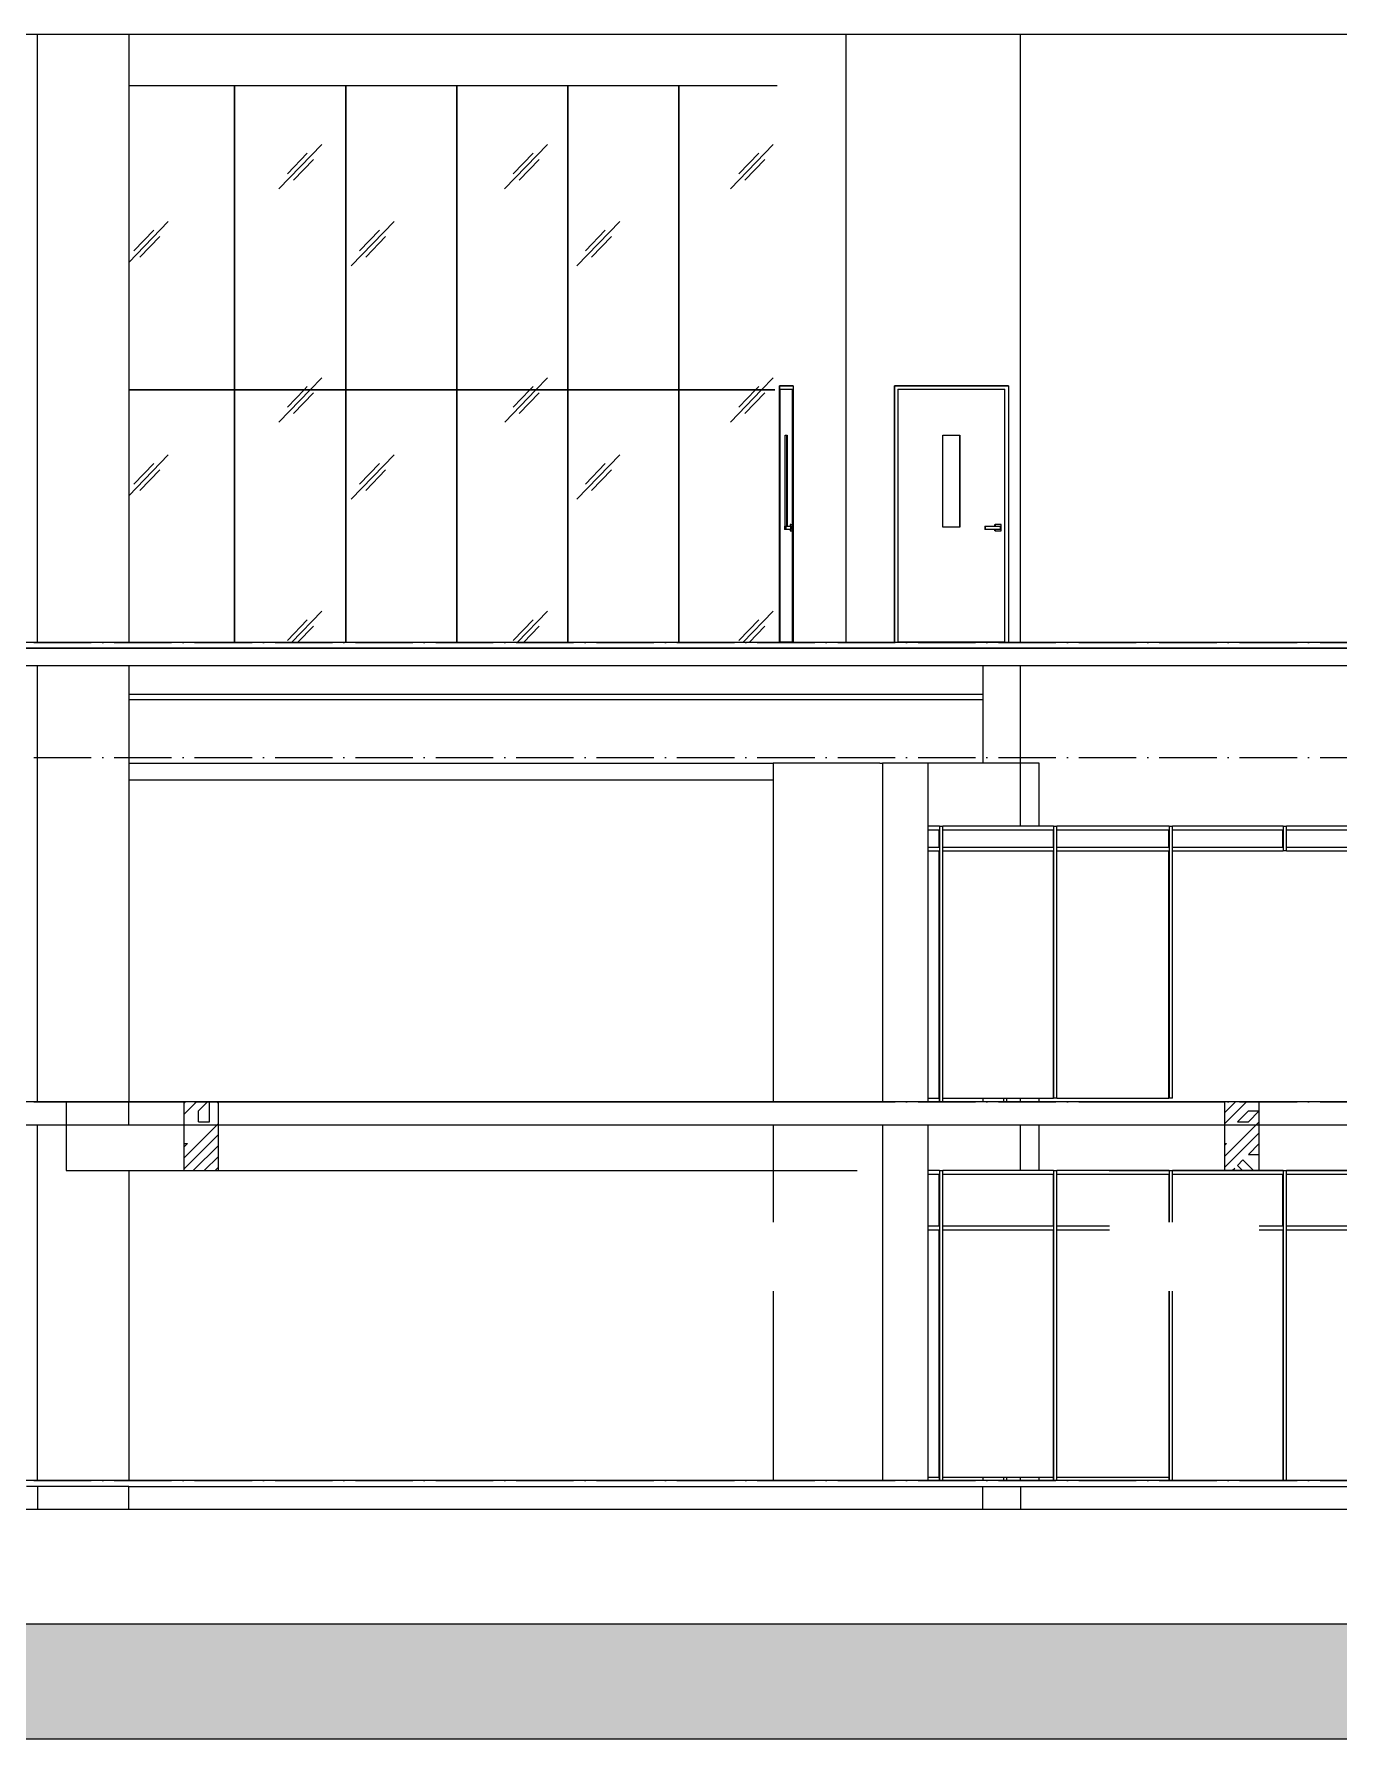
# Model space of a CAD drawing. Header units: millimetres. Extents: x -12680 to 112808, y -16580 to 93550.
# Drawn here: x 58033 to 69397, y -9550 to 5300 of the extents above; entities that cross this region are included whole.
import ezdxf

# ---------------------------------------------------------------- set-up
doc = ezdxf.new("R2010")
doc.units = ezdxf.units.MM
doc.linetypes.add('Grid Line', pattern=[14, 10, -2, 0, -2])
for name, color, linetype, lineweight in [('A-DOOR', 31, 'Continuous', 9), ('A-DOOR-GLAZ', 152, 'Continuous', 5), ('A-GLAZ-CWMG', 55, 'Continuous', 5), ('CUA', 31, 'Continuous', 9), ('KINH', 152, 'Continuous', 5), ('NET CAT', 3, 'Continuous', 5), ('NET CATConcrete', 3, 'Continuous', 5), ('NET-CAT', 3, 'Continuous', 9), ('NET-THAY', 2, 'Continuous', 15), ('TRUC', 225, 'Continuous', 5)]:
    doc.layers.add(name, color=color, linetype=linetype, lineweight=lineweight)
pattern_1 = [(45.946, (40630.9, 40601.6), (-0.009, 2032), [249.51, -2577.89]), (45.946, (40577.5, 40656.7), (-0.009, 2032), [249.51, -2577.89]), (45.946, (40504.1, 40525.7), (-0.009, 2032), [537.405, -2289.99]), (45.946, (39294, 41963), (-0.009, 2032), [249.51, -2577.89]), (45.946, (39240.6, 42018.2), (-0.009, 2032), [249.51, -2577.89]), (45.946, (39167.2, 41887.1), (-0.009, 2032), [537.405, -2289.994])]
pattern_2 = [(45, (41557.3, 41450), (-476.246, 476.246), []), (45, (41652.6, 41450), (-476.246, 476.246), []), (45, (41462.1, 41450), (-476.246, 476.246), []), (45, (41938.3, 41450), (-476.246, 476.246), []), (45, (42033.6, 41450), (-476.246, 476.246), []), (0, (41843.1, 41545.25), (0, 952.5), [95.25, -857.25]), (0, (41938.3, 41640.5), (0, 952.5), [95.25, -857.25]), (45, (41843.1, 41545.25), (0, 952.491), [134.684, -1212.342]), (45, (41938.3, 41545.25), (0, 952.491), [134.684, -1212.342]), (0, (41843.1, 41545.25), (0, 952.5), [95.25, -857.25]), (90, (41366.8, 41545.25), (-952.5, 6e-14), [95.25, -857.25]), (90, (41462.1, 41545.25), (-952.5, 6e-14), [190.5, -762]), (45, (41366.8, 41640.5), (0, 952.491), [134.684, -1212.342]), (90, (42224.1, 41831), (-952.5, 6e-14), [95.25, -857.25]), (0, (42128.8, 41831), (0, 952.5), [95.25, -857.25]), (45, (42128.8, 41831), (0, 952.491), [134.684, -1212.342]), (0, (42319.3, 41545.25), (0, 952.5), [95.25, -857.25]), (0, (42319.3, 42021.5), (0, 952.5), [95.25, -857.25]), (90, (42509.8, 42116.75), (-952.5, 6e-14), [95.25, -857.25]), (45, (42319.3, 42021.5), (0, 952.491), [269.367, -1077.659]), (45, (42414.6, 42021.5), (0, 952.491), [134.684, -1212.342]), (45, (42605.1, 42212), (0, 952.491), [134.684, -1212.342]), (0, (42605.1, 42307.25), (0, 952.5), [95.25, -857.25]), (90, (42605.1, 42212), (-952.5, 6e-14), [95.25, -857.25]), (0, (41938.3, 42212), (0, 952.5), [95.25, -857.25]), (0, (42128.8, 42307.25), (0, 952.5), [95.25, -857.25]), (90, (42033.6, 42212), (-952.5, 6e-14), [95.25, -857.25]), (90, (42128.8, 42212), (-952.5, 6e-14), [95.25, -857.25]), (45, (41938.3, 42212), (0, 952.491), [134.684, -1212.342]), (45, (42128.8, 42212), (0, 952.491), [134.684, -1212.342]), (135, (41581.06, 41664.8), (-952.491, 6e-14), [134.684, -1212.342]), (135, (41700.2, 41783.4), (-952.491, 6e-14), [134.684, -1212.342]), (135, (41771.64, 41854.8), (-952.491, 6e-14), [134.684, -1212.342]), (135, (41795.45, 41878.6), (-952.491, 6e-14), [134.684, -1212.342]), (135, (41843.1, 41926.25), (-952.491, 6e-14), [134.684, -1212.342]), (135, (41866.9, 41950.06), (-952.491, 6e-14), [134.684, -1212.342]), (135, (41938.3, 42021.5), (-952.491, 6e-14), [134.684, -1212.342]), (135, (41985.95, 42069.1), (-952.491, 6e-14), [134.684, -1212.342]), (45, (41581.06, 41664.8), (0, 952.491), [95.25, -1251.776]), (45, (41700.2, 41783.4), (0, 952.491), [67.361, -1279.665]), (45, (41866.9, 41950.06), (0, 952.491), [67.361, -1279.665]), (45, (41771.64, 42045.3), (0, 952.491), [67.361, -1279.665]), (45, (41938.3, 42021.5), (0, 952.491), [67.361, -1279.665]), (45, (41843.1, 42116.75), (0, 952.491), [67.361, -1279.665]), (0, (41486.3, 41759.5), (0, 952.5), [190.043, -762.457]), (0, (41700.2, 41973.9), (0, 952.5), [95.25, -857.25])]

# ---------------------------------------------------------------- blocks, each defined once
blk = doc.blocks.new('System Panel - Glazed-524808-MẶT CẮT B-B')
at = {"layer": 'KINH', "color": 7}
for p, q in [((65917, -3970), (65917, -1815)), ((65819, -3970), (65917, -3970))]:
    blk.add_line(p, q, dxfattribs=at)
blk = doc.blocks.new('System Panel - Glazed-519213-MẶT CẮT B-B')
at = {"layer": 'KINH', "color": 7}
for p, q in [((66910, -3970), (66910, -1815)), ((65948, -3970), (66910, -3970))]:
    blk.add_line(p, q, dxfattribs=at)
blk = doc.blocks.new('System Panel - Glazed-525290-MẶT CẮT B-B')
at = {"layer": 'KINH', "color": 7}
for p, q in [((67917, -3970), (67917, -1815)), ((66941, -3970), (67917, -3970))]:
    blk.add_line(p, q, dxfattribs=at)
blk = doc.blocks.new('System Panel - Glazed-V2-MẶT CẮT B-B')
at = {"layer": 'KINH', "color": 7}
for p, q in [((65917, -7270), (65917, -5115)), ((65819, -7270), (65917, -7270))]:
    blk.add_line(p, q, dxfattribs=at)
blk = doc.blocks.new('System Panel - Glazed-524809-MẶT CẮT B-B')
at = {"layer": 'KINH', "color": 7}
for p, q in [((67918, -7270), (67918, -5650)), ((66941, -7270), (67918, -7270))]:
    blk.add_line(p, q, dxfattribs=at)
blk = doc.blocks.new('System Panel - Glazed-554686-MẶT CẮT B-B')
at = {"layer": 'KINH', "color": 7}
blk.add_line((65917, -1785), (65917, -1630), dxfattribs=at)
blk = doc.blocks.new('System Panel - Glazed-554684-MẶT CẮT B-B')
at = {"layer": 'KINH', "color": 7}
blk.add_line((66910, -1785), (66910, -1630), dxfattribs=at)
blk = doc.blocks.new('System Panel - Glazed-554687-MẶT CẮT B-B')
at = {"layer": 'KINH', "color": 7}
blk.add_line((67917.215649, -1785), (67917.215649, -1630), dxfattribs=at)
blk = doc.blocks.new('System Panel - Glazed-524811-MẶT CẮT B-B')
at = {"layer": 'KINH', "color": 7}
blk.add_line((65917, -5085), (65917, -4630), dxfattribs=at)
blk = doc.blocks.new('System Panel - Glazed-519229-MẶT CẮT B-B')
at = {"layer": 'KINH', "color": 7}
blk.add_line((66910, -5085), (66910, -4630), dxfattribs=at)
blk = doc.blocks.new('System Panel - Glazed-524812-MẶT CẮT B-B')
at = {"layer": 'KINH', "color": 7}
blk.add_line((67918, -5050), (67918, -4630), dxfattribs=at)
blk = doc.blocks.new('Rectangular Mullion - 30mm Square-524796-MẶT CẮT B-B')
at = {"layer": 'A-GLAZ-CWMG', "color": 7}
for p, q in [((65918, -1785), (65819, -1785)), ((65819, -1815), (65918, -1815)), ((65918, -1785), (65918, -1815))]:
    blk.add_line(p, q, dxfattribs=at)
blk = doc.blocks.new('Rectangular Mullion - 30mm Square-519203-MẶT CẮT B-B')
at = {"layer": 'A-GLAZ-CWMG', "color": 7}
for p, q in [((65948, -1815), (65948, -1785)), ((66911, -1785), (65948, -1785)), ((65948, -1815), (66911, -1815)), ((66911, -1785), (66911, -1815))]:
    blk.add_line(p, q, dxfattribs=at)
blk = doc.blocks.new('Rectangular Mullion - 30mm Square-525284-MẶT CẮT B-B')
at = {"layer": 'A-GLAZ-CWMG', "color": 7}
for p, q in [((66941, -1815), (66941, -1785)), ((67918, -1785), (66941, -1785)), ((66941, -1815), (67918, -1815)), ((67918, -1785), (67918, -1815))]:
    blk.add_line(p, q, dxfattribs=at)
blk = doc.blocks.new('Rectangular Mullion - 30mm Square-525285-MẶT CẮT B-B')
at = {"layer": 'A-GLAZ-CWMG', "color": 7}
for p, q in [((68941, -1815), (68941, -1785)), ((69890, -1785), (68941, -1785)), ((68941, -1815), (69890, -1815)), ((69890, -1785), (69890, -1815))]:
    blk.add_line(p, q, dxfattribs=at)
blk = doc.blocks.new('Rectangular Mullion - 30mm Square-V3-MẶT CẮT B-B')
at = {"layer": 'A-GLAZ-CWMG', "color": 7}
for p, q in [((65918, -5085), (65819, -5085)), ((65819, -5115), (65918, -5115)), ((65918, -5085), (65918, -5115))]:
    blk.add_line(p, q, dxfattribs=at)
blk = doc.blocks.new('Rectangular Mullion - 30mm Square-524797-MẶT CẮT B-B')
at = {"layer": 'A-GLAZ-CWMG', "color": 7}
for p, q in [((66941, -5115), (66941, -5085)), ((67398, -5085), (66941, -5085)), ((66941, -5115), (67398, -5115))]:
    blk.add_line(p, q, dxfattribs=at)
blk = doc.blocks.new('Rectangular Mullion - 30mm Square-V4-MẶT CẮT B-B')
at = {"layer": 'A-GLAZ-CWMG', "color": 7}
for p, q in [((68912, -5085), (68703, -5085)), ((68703, -5115), (68912, -5115)), ((68912, -5085), (68912, -5115))]:
    blk.add_line(p, q, dxfattribs=at)
blk = doc.blocks.new('Rectangular Mullion - 30mm Square-524798-MẶT CẮT B-B')
at = {"layer": 'A-GLAZ-CWMG', "color": 7}
for p, q in [((68941, -5115), (68941, -5085)), ((69890, -5085), (68941, -5085)), ((68941, -5115), (69890, -5115)), ((69890, -5085), (69890, -5115))]:
    blk.add_line(p, q, dxfattribs=at)
blk = doc.blocks.new('Rectangular Mullion - 30mm Square-524801-MẶT CẮT B-B')
at = {"layer": 'A-GLAZ-CWMG', "color": 7}
for p, q in [((65918, -1600), (65819, -1600)), ((65819, -1630), (65918, -1630)), ((65918, -1600), (65918, -1630))]:
    blk.add_line(p, q, dxfattribs=at)
blk = doc.blocks.new('Rectangular Mullion - 30mm Square-519207-MẶT CẮT B-B')
at = {"layer": 'A-GLAZ-CWMG', "color": 7}
for p, q in [((65948, -1630), (65948, -1600)), ((66911, -1600), (65948, -1600)), ((65948, -1630), (66911, -1630)), ((66911, -1600), (66911, -1630))]:
    blk.add_line(p, q, dxfattribs=at)
blk = doc.blocks.new('Rectangular Mullion - 30mm Square-525286-MẶT CẮT B-B')
at = {"layer": 'A-GLAZ-CWMG', "color": 7}
for p, q in [((66941, -1630), (66941, -1600)), ((67918, -1600), (66941, -1600)), ((66941, -1630), (67918, -1630)), ((67918, -1600), (67918, -1630))]:
    blk.add_line(p, q, dxfattribs=at)
blk = doc.blocks.new('Rectangular Mullion - 30mm Square-525287-MẶT CẮT B-B')
at = {"layer": 'A-GLAZ-CWMG', "color": 7}
for p, q in [((68941, -1630), (68941, -1600)), ((69890, -1600), (68941, -1600)), ((68941, -1630), (69890, -1630)), ((69890, -1600), (69890, -1630))]:
    blk.add_line(p, q, dxfattribs=at)
blk = doc.blocks.new('Rectangular Mullion - 30mm Square-V5-MẶT CẮT B-B')
at = {"layer": 'A-GLAZ-CWMG', "color": 7}
for p, q in [((65918, -4600), (65819, -4600)), ((65918, -4600), (65918, -4630)), ((65819, -4630), (65918, -4630))]:
    blk.add_line(p, q, dxfattribs=at)
blk = doc.blocks.new('Rectangular Mullion - 30mm Square-524802-MẶT CẮT B-B')
at = {"layer": 'A-GLAZ-CWMG', "color": 7}
for p, q in [((66941, -4630), (66941, -4600)), ((67919, -4600), (66941, -4600)), ((67919, -4600), (67919, -4630)), ((66941, -4630), (67919, -4630))]:
    blk.add_line(p, q, dxfattribs=at)
blk = doc.blocks.new('Rectangular Mullion - 30mm Square-524803-MẶT CẮT B-B')
at = {"layer": 'A-GLAZ-CWMG', "color": 7}
for p, q in [((68941, -4630), (68941, -4600)), ((69890, -4600), (68941, -4600)), ((69890, -4600), (69890, -4630)), ((68941, -4630), (69890, -4630))]:
    blk.add_line(p, q, dxfattribs=at)
blk = doc.blocks.new('Rectangular Mullion - 30mm Square-519211-MẶT CẮT B-B')
at = {"layer": 'A-GLAZ-CWMG', "color": 7}
for p, q in [((65918, -1800), (65918, -4000)), ((65948, -4000), (65948, -1800)), ((65915, -3970), (65915, -4000))]:
    blk.add_line(p, q, dxfattribs=at)
blk = doc.blocks.new('Rectangular Mullion - 30mm Square-519293-MẶT CẮT B-B')
at = {"layer": 'A-GLAZ-CWMG', "color": 7}
for p, q in [((66911, -1800), (66911, -3970)), ((66941, -3970), (66941, -1800)), ((66941, -3970), (66911, -3970))]:
    blk.add_line(p, q, dxfattribs=at)
blk = doc.blocks.new('Rectangular Mullion - 30mm Square-554682-MẶT CẮT B-B')
at = {"layer": 'A-GLAZ-CWMG', "color": 7}
for p, q in [((65918, -1600), (65948, -1600)), ((65918, -1600), (65918, -1800)), ((65948, -1800), (65948, -1600))]:
    blk.add_line(p, q, dxfattribs=at)
blk = doc.blocks.new('Rectangular Mullion - 30mm Square-554683-MẶT CẮT B-B')
at = {"layer": 'A-GLAZ-CWMG', "color": 7}
for p, q in [((68911, -1600), (68941, -1600)), ((68911, -1600), (68911, -1815)), ((68941, -1815), (68941, -1600)), ((68941, -1815), (68911, -1815))]:
    blk.add_line(p, q, dxfattribs=at)
blk = doc.blocks.new('Rectangular Mullion - 30mm Square-V7-MẶT CẮT B-B')
at = {"layer": 'A-GLAZ-CWMG', "color": 7}
for p, q in [((67919, -5650), (67919, -7300)), ((67948, -7300), (67948, -5650)), ((67915, -7270), (67915, -7300))]:
    blk.add_line(p, q, dxfattribs=at)
blk = doc.blocks.new('Rectangular Mullion - 30mm Square-V8-MẶT CẮT B-B')
at = {"layer": 'A-GLAZ-CWMG', "color": 7}
for p, q in [((68908, -5115), (68908, -7300)), ((68912, -5100), (68912, -7300)), ((68941, -7300), (68941, -5100))]:
    blk.add_line(p, q, dxfattribs=at)
blk = doc.blocks.new('Rectangular Mullion - 30mm Square-519227-MẶT CẮT B-B')
at = {"layer": 'A-GLAZ-CWMG', "color": 7}
for p, q in [((65918, -4600), (65948, -4600)), ((65918, -4600), (65918, -5100)), ((65948, -5100), (65948, -4600))]:
    blk.add_line(p, q, dxfattribs=at)
blk = doc.blocks.new('Rectangular Mullion - 30mm Square-V9-MẶT CẮT B-B')
at = {"layer": 'A-GLAZ-CWMG', "color": 7}
for p, q in [((67919, -4600), (67948, -4600)), ((67919, -4600), (67919, -5050)), ((67948, -5050), (67948, -4600))]:
    blk.add_line(p, q, dxfattribs=at)
blk = doc.blocks.new('ALC1807-ASCENT PLAZA-TANG HAM_rvt-1-MẶT CẮT B-B')
at = {"layer": 'NET-THAY', "color": 10}
for p, q in [((65398, -1050), (64470, -1050)), ((64470, -1050), (64470, -4000)), ((65398, -1050), (65422, -1050)), ((65819, -1050), (65422, -1050)), ((65422, -1050), (65422, -4000)), ((66788, -1050), (65819, -1050)), ((65819, -4000), (65819, -1050)), ((66788, -1600), (66788, -1050)), ((66479, -4000), (66479, -3970)), ((66503, -3970), (66503, -4000)), ((66788, -4000), (66788, -3970)), ((64470, -4200), (64470, -5050)), ((65422, -4200), (65422, -7300)), ((65819, -7300), (65819, -4200)), ((66788, -4600), (66788, -4200)), ((64470, -5650), (64470, -7300)), ((66479, -7300), (66479, -7270)), ((66503, -7270), (66503, -7300)), ((66788, -7300), (66788, -7270))]:
    blk.add_line(p, q, dxfattribs=at)
at = {"lineweight": 5}
for name, p in [('Rectangular Mullion - 30mm Square-524801-MẶT CẮT B-B', (0, 0)), ('System Panel - Glazed-554686-MẶT CẮT B-B', (0, 0)), ('Rectangular Mullion - 30mm Square-554682-MẶT CẮT B-B', (0, 0)), ('Rectangular Mullion - 30mm Square-519207-MẶT CẮT B-B', (0, 0)), ('System Panel - Glazed-554684-MẶT CẮT B-B', (0, 0)), ('Rectangular Mullion - 30mm Square-554682-MẶT CẮT B-B', (993, 0)), ('Rectangular Mullion - 30mm Square-525286-MẶT CẮT B-B', (0, 0)), ('System Panel - Glazed-554687-MẶT CẮT B-B', (0, 0)), ('Rectangular Mullion - 30mm Square-554682-MẶT CẮT B-B', (2000, 0)), ('Rectangular Mullion - 30mm Square-519207-MẶT CẮT B-B', (2000, 0)), ('System Panel - Glazed-554684-MẶT CẮT B-B', (2000, 0)), ('Rectangular Mullion - 30mm Square-554683-MẶT CẮT B-B', (0, 0)), ('Rectangular Mullion - 30mm Square-525287-MẶT CẮT B-B', (0, 0)), ('Rectangular Mullion - 30mm Square-524796-MẶT CẮT B-B', (0, 0)), ('System Panel - Glazed-524808-MẶT CẮT B-B', (0, 0)), ('Rectangular Mullion - 30mm Square-519211-MẶT CẮT B-B', (0, 0)), ('Rectangular Mullion - 30mm Square-519203-MẶT CẮT B-B', (0, 0)), ('System Panel - Glazed-519213-MẶT CẮT B-B', (0, 0)), ('Rectangular Mullion - 30mm Square-519293-MẶT CẮT B-B', (0, 0)), ('Rectangular Mullion - 30mm Square-525284-MẶT CẮT B-B', (0, 0)), ('System Panel - Glazed-525290-MẶT CẮT B-B', (0, 0)), ('Rectangular Mullion - 30mm Square-519293-MẶT CẮT B-B', (1007, 0)), ('Rectangular Mullion - 30mm Square-519203-MẶT CẮT B-B', (2000, 0)), ('Rectangular Mullion - 30mm Square-525285-MẶT CẮT B-B', (0, 0)), ('Rectangular Mullion - 30mm Square-V5-MẶT CẮT B-B', (0, 0)), ('Rectangular Mullion - 30mm Square-519227-MẶT CẮT B-B', (0, 0)), ('Rectangular Mullion - 30mm Square-519207-MẶT CẮT B-B', (0, -3000)), ('Rectangular Mullion - 30mm Square-519227-MẶT CẮT B-B', (993, 0)), ('Rectangular Mullion - 30mm Square-524802-MẶT CẮT B-B', (0, 0)), ('Rectangular Mullion - 30mm Square-V9-MẶT CẮT B-B', (0, 0)), ('Rectangular Mullion - 30mm Square-519207-MẶT CẮT B-B', (2000, -3000)), ('Rectangular Mullion - 30mm Square-519227-MẶT CẮT B-B', (2993, 0)), ('Rectangular Mullion - 30mm Square-524803-MẶT CẮT B-B', (0, 0)), ('System Panel - Glazed-524811-MẶT CẮT B-B', (0, 0)), ('System Panel - Glazed-519229-MẶT CẮT B-B', (0, 0)), ('System Panel - Glazed-524812-MẶT CẮT B-B', (0, 0)), ('System Panel - Glazed-519229-MẶT CẮT B-B', (2000, 0)), ('Rectangular Mullion - 30mm Square-V3-MẶT CẮT B-B', (0, 0)), ('System Panel - Glazed-V2-MẶT CẮT B-B', (0, 0)), ('Rectangular Mullion - 30mm Square-519211-MẶT CẮT B-B', (0, -3300)), ('Rectangular Mullion - 30mm Square-519203-MẶT CẮT B-B', (0, -3300)), ('System Panel - Glazed-519213-MẶT CẮT B-B', (0, -3300)), ('Rectangular Mullion - 30mm Square-519211-MẶT CẮT B-B', (993, -3300)), ('Rectangular Mullion - 30mm Square-524797-MẶT CẮT B-B', (0, 0)), ('Rectangular Mullion - 30mm Square-V4-MẶT CẮT B-B', (0, 0)), ('Rectangular Mullion - 30mm Square-V8-MẶT CẮT B-B', (0, 0)), ('Rectangular Mullion - 30mm Square-524798-MẶT CẮT B-B', (0, 0)), ('System Panel - Glazed-524809-MẶT CẮT B-B', (0, 0)), ('Rectangular Mullion - 30mm Square-V7-MẶT CẮT B-B', (0, 0))]:
    blk.add_blockref(name, p, dxfattribs=at)
blk = doc.blocks.new('System Panel - Glazed-V14-MẶT CẮT B-B')
at = {"layer": 'KINH'}
h = blk.add_hatch(dxfattribs=at)
h.set_pattern_fill('FP_6', color=256, style=0, pattern_type=2)
h.set_pattern_definition(pattern_1)
h.paths.add_polyline_path([(59779, 0), (59779, 2200), (58857, 2200), (58857, 0)], flags=0)
at = {"layer": 'KINH', "color": 7}
for p, q in [((59779, 2200), (58857, 2200)), ((59779, 0), (59779, 2200))]:
    blk.add_line(p, q, dxfattribs=at)
blk = doc.blocks.new('System Panel - Glazed-V15-MẶT CẮT B-B')
at = {"layer": 'KINH'}
h = blk.add_hatch(dxfattribs=at)
h.set_pattern_fill('FP_6', color=256, style=0, pattern_type=2)
h.set_pattern_definition(pattern_1)
h.paths.add_polyline_path([(60747, 0), (60747, 2200), (59779, 2200), (59779, 0)], flags=0)
at = {"layer": 'KINH', "color": 7}
for p, q in [((60747, 2200), (59779, 2200)), ((59779, 2200), (59779, 0)), ((60747, 0), (60747, 2200))]:
    blk.add_line(p, q, dxfattribs=at)
blk = doc.blocks.new('System Panel - Glazed-V16-MẶT CẮT B-B')
at = {"layer": 'KINH'}
h = blk.add_hatch(dxfattribs=at)
h.set_pattern_fill('FP_6', color=256, style=0, pattern_type=2)
h.set_pattern_definition(pattern_1)
h.paths.add_polyline_path([(61714, 0), (61714, 2200), (60747, 2200), (60747, 0), (60982, 0)], flags=0)
at = {"layer": 'KINH', "color": 7}
for p, q in [((61714, 2200), (60747, 2200)), ((60747, 2200), (60747, 0)), ((61714, 0), (61714, 2200))]:
    blk.add_line(p, q, dxfattribs=at)
blk = doc.blocks.new('System Panel - Glazed-V17-MẶT CẮT B-B')
at = {"layer": 'KINH'}
h = blk.add_hatch(dxfattribs=at)
h.set_pattern_fill('FP_6', color=256, style=0, pattern_type=2)
h.set_pattern_definition(pattern_1)
h.paths.add_polyline_path([(62682, 0), (62682, 2200), (61714, 2200), (61714, 0)], flags=0)
at = {"layer": 'KINH', "color": 7}
for p, q in [((62682, 2200), (61714, 2200)), ((61714, 2200), (61714, 0)), ((62682, 0), (62682, 2200))]:
    blk.add_line(p, q, dxfattribs=at)
blk = doc.blocks.new('System Panel - Glazed-V18-MẶT CẮT B-B')
at = {"layer": 'KINH'}
h = blk.add_hatch(dxfattribs=at)
h.set_pattern_fill('FP_6', color=256, style=0, pattern_type=2)
h.set_pattern_definition(pattern_1)
h.paths.add_polyline_path([(62682, 0), (63649, 0), (63649, 2200), (62682, 2200), (62682, 636)], flags=0)
at = {"layer": 'KINH', "color": 7}
for p, q in [((63649, 2200), (62682, 2200)), ((62682, 2200), (62682, 0)), ((63649, 0), (63649, 2200))]:
    blk.add_line(p, q, dxfattribs=at)
blk = doc.blocks.new('System Panel - Glazed-V64-MẶT CẮT B-B')
at = {"layer": 'KINH'}
h = blk.add_hatch(dxfattribs=at)
h.set_pattern_fill('FP_6', color=256, style=0, pattern_type=2)
h.set_pattern_definition(pattern_1)
h.paths.add_polyline_path([(59779, 2200), (59779, 4850), (58857, 4850), (58857, 2200)], flags=0)
at = {"layer": 'KINH', "color": 7}
for p, q in [((59779, 2200), (59779, 4850)), ((58857, 2200), (59779, 2200))]:
    blk.add_line(p, q, dxfattribs=at)
blk = doc.blocks.new('System Panel - Glazed-V65-MẶT CẮT B-B')
at = {"layer": 'KINH'}
h = blk.add_hatch(dxfattribs=at)
h.set_pattern_fill('FP_6', color=256, style=0, pattern_type=2)
h.set_pattern_definition(pattern_1)
h.paths.add_polyline_path([(59779, 2200), (60747, 2200), (60747, 4850), (59779, 4850), (59779, 4035)], flags=0)
at = {"layer": 'KINH', "color": 7}
for p, q in [((59779, 4850), (59779, 2200)), ((60747, 2200), (60747, 4850)), ((59779, 2200), (60747, 2200))]:
    blk.add_line(p, q, dxfattribs=at)
blk = doc.blocks.new('System Panel - Glazed-V66-MẶT CẮT B-B')
at = {"layer": 'KINH'}
h = blk.add_hatch(dxfattribs=at)
h.set_pattern_fill('FP_6', color=256, style=0, pattern_type=2)
h.set_pattern_definition(pattern_1)
h.paths.add_polyline_path([(60982, 2200), (61714, 2200), (61714, 4850), (60747, 4850), (60747, 2200)], flags=0)
at = {"layer": 'KINH', "color": 7}
for p, q in [((60747, 4850), (60747, 2200)), ((61714, 2200), (61714, 4850)), ((60747, 2200), (61714, 2200))]:
    blk.add_line(p, q, dxfattribs=at)
blk = doc.blocks.new('System Panel - Glazed-V67-MẶT CẮT B-B')
at = {"layer": 'KINH'}
h = blk.add_hatch(dxfattribs=at)
h.set_pattern_fill('FP_6', color=256, style=0, pattern_type=2)
h.set_pattern_definition(pattern_1)
h.paths.add_polyline_path([(61714, 2200), (62682, 2200), (62682, 4850), (61714, 4850), (61714, 4035)], flags=0)
at = {"layer": 'KINH', "color": 7}
for p, q in [((61714, 4850), (61714, 2200)), ((62682, 2200), (62682, 4850)), ((61714, 2200), (62682, 2200))]:
    blk.add_line(p, q, dxfattribs=at)
blk = doc.blocks.new('System Panel - Glazed-V68-MẶT CẮT B-B')
at = {"layer": 'KINH'}
h = blk.add_hatch(dxfattribs=at)
h.set_pattern_fill('FP_6', color=256, style=0, pattern_type=2)
h.set_pattern_definition(pattern_1)
h.paths.add_polyline_path([(63649, 2200), (63649, 4850), (62682, 4850), (62682, 2200), (62823, 2200)], flags=0)
at = {"layer": 'KINH', "color": 7}
for p, q in [((62682, 4850), (62682, 2200)), ((63649, 2200), (63649, 4850)), ((62682, 2200), (63649, 2200))]:
    blk.add_line(p, q, dxfattribs=at)
blk = doc.blocks.new('System Panel - Glazed-633009-MẶT CẮT B-B')
at = {"layer": 'KINH'}
h = blk.add_hatch(dxfattribs=at)
h.set_pattern_fill('FP_6', color=256, style=0, pattern_type=2)
h.set_pattern_definition(pattern_1)
h.paths.add_polyline_path([(63649, 0), (64483, 0), (64483, 2200), (63649, 2200), (63649, 636)], flags=0)
at = {"layer": 'KINH', "color": 7}
for p, q in [((64485, 2200), (63649, 2200)), ((63649, 2200), (63649, 0))]:
    blk.add_line(p, q, dxfattribs=at)
blk = doc.blocks.new('System Panel - Glazed-633010-MẶT CẮT B-B')
at = {"layer": 'KINH'}
h = blk.add_hatch(dxfattribs=at)
h.set_pattern_fill('FP_6', color=256, style=0, pattern_type=2)
h.set_pattern_definition(pattern_1)
h.paths.add_polyline_path([(64483, 2200), (64483, 4850), (63649, 4850), (63649, 2200)], flags=0)
at = {"layer": 'KINH', "color": 7}
for p, q in [((63649, 4850), (63649, 2200)), ((63649, 2200), (64485, 2200))]:
    blk.add_line(p, q, dxfattribs=at)
blk = doc.blocks.new('CUA 1 CANH MO - 2 - Type 1000-536410-MẶT CẮT B-B')
at = {"layer": 'A-DOOR', "color": 7, "lineweight": 5}
for p, q in [((64639, 2205), (64528, 2205)), ((64528, 2205), (64528, 5)), ((64639, 5), (64639, 2205)), ((64575, 1805), (64592, 1805)), ((64575, 1015), (64575, 1805)), ((64592, 1805), (64592, 1015)), ((64528, 5), (64639, 5))]:
    blk.add_line(p, q, dxfattribs=at)
at = {"layer": 'A-DOOR-GLAZ', "color": 7}
blk.add_line((64589, 1015), (64589, 1805), dxfattribs=at)
at = {"layer": 'CUA', "color": 7, "lineweight": 5}
for p, q in [((64524, 2236), (64524, 0)), ((64643, 2236), (64524, 2236)), ((64643, 2236), (64643, 0)), ((64528, 2206), (64528, 0)), ((64528, 2206), (64639, 2206)), ((64639, 0), (64639, 2206)), ((64568, 1015), (64584, 1015)), ((64568, 1015), (64568, 985)), ((64584, 985), (64568, 985)), ((64584, 1015), (64624, 1015)), ((64584, 985), (64584, 1015)), ((64624, 985), (64584, 985)), ((64619, 1028), (64619, 1015)), ((64625, 1028), (64619, 1028)), ((64619, 985), (64619, 973)), ((64619, 973), (64625, 973)), ((64624, 1015), (64624, 985)), ((64625, 973), (64625, 1028)), ((64625, 1028), (64635, 1028)), ((64625, 973), (64635, 973)), ((64635, 1028), (64635, 973)), ((64568, 0), (64568, 5)), ((64571, 5), (64571, 0))]:
    blk.add_line(p, q, dxfattribs=at)
blk = doc.blocks.new('CUA 1 CANH MO - 2 - Type 1000-V98-MẶT CẮT B-B')
at = {"layer": 'A-DOOR', "color": 7, "lineweight": 5}
for p, q in [((66488, 2205), (65557, 2205)), ((65557, 2205), (65557, 5)), ((66488, 5), (66488, 2205)), ((65948, 1805), (66097, 1805)), ((65948, 1005), (65948, 1805)), ((66097, 1805), (66097, 1005)), ((66097, 1005), (65948, 1005)), ((65557, 5), (66488, 5))]:
    blk.add_line(p, q, dxfattribs=at)
at = {"layer": 'A-DOOR-GLAZ', "color": 7}
blk.add_line((66095, 1005), (66095, 1805), dxfattribs=at)
at = {"layer": 'CUA', "color": 7, "lineweight": 5}
for p, q in [((65526, 2236), (65526, 0)), ((66519, 2236), (65526, 2236)), ((66519, 2236), (66519, 0)), ((65556, 2206), (65556, 0)), ((65556, 2206), (66489, 2206)), ((66489, 0), (66489, 2206)), ((66313, 1015), (66315, 1015)), ((66313, 1015), (66313, 985)), ((66315, 985), (66313, 985)), ((66315, 1015), (66450, 1015)), ((66315, 1015), (66315, 985)), ((66450, 985), (66315, 985)), ((66401, 1015), (66401, 1028)), ((66401, 1028), (66403, 1028)), ((66401, 973), (66401, 985)), ((66403, 973), (66401, 973)), ((66403, 1028), (66403, 1015)), ((66457, 1028), (66403, 1028)), ((66403, 985), (66403, 973)), ((66403, 973), (66457, 973)), ((66450, 985), (66450, 1015)), ((66457, 973), (66457, 1028)), ((65571, 5), (65571, 0)), ((66446, 0), (66446, 5)), ((66465, 0), (66465, 5)), ((66484, 0), (66484, 5))]:
    blk.add_line(p, q, dxfattribs=at)
blk = doc.blocks.new('ALC1807-ASCENT PLAZA-TANG 1_2_rvt-1-MẶT CẮT B-B')
at = {"layer": 'NET CAT'}
h = blk.add_hatch(dxfattribs=at)
h.set_pattern_fill('AR-HBONE', color=134, scale=2.5, style=0)
h.paths.add_polyline_path([(53616, -9550), (105178, -9550), (105178, -8550), (-12679, -8550), (-12679, -9550), (46250, -9550)], flags=0)
at = {"layer": 'NET-CAT', "lineweight": 15}
for p, q in [((77214, 0), (55757, 0)), ((55757, -50), (77214, -50)), ((103822, -8550), (-11354, -8550)), ((-12679, -9550), (105178, -9550))]:
    blk.add_line(p, q, dxfattribs=at)
at = {"layer": 'NET-THAY', "color": 10}
for p, q in [((65107, 0), (65107, 5300)), ((64524, 0), (64524, 2236)), ((64524, 2236), (64643, 2236)), ((64643, 2236), (64643, 0)), ((65526, 0), (65526, 2236)), ((65526, 2236), (66519, 2236)), ((66519, 2236), (66519, 0))]:
    blk.add_line(p, q, dxfattribs=at)
at = {"layer": 'NET-THAY', "color": 250, "lineweight": 9}
for p, q in [((58857, -450), (66297, -450)), ((66297, -500), (58857, -500))]:
    blk.add_line(p, q, dxfattribs=at)
at = {"color": 250, "lineweight": 9}
for name in ['System Panel - Glazed-V64-MẶT CẮT B-B', 'System Panel - Glazed-V65-MẶT CẮT B-B', 'System Panel - Glazed-V66-MẶT CẮT B-B', 'System Panel - Glazed-V67-MẶT CẮT B-B', 'System Panel - Glazed-V68-MẶT CẮT B-B', 'System Panel - Glazed-633010-MẶT CẮT B-B', 'CUA 1 CANH MO - 2 - Type 1000-536410-MẶT CẮT B-B', 'CUA 1 CANH MO - 2 - Type 1000-V98-MẶT CẮT B-B', 'System Panel - Glazed-V14-MẶT CẮT B-B', 'System Panel - Glazed-V15-MẶT CẮT B-B', 'System Panel - Glazed-V16-MẶT CẮT B-B', 'System Panel - Glazed-V17-MẶT CẮT B-B', 'System Panel - Glazed-V18-MẶT CẮT B-B', 'System Panel - Glazed-633009-MẶT CẮT B-B']:
    blk.add_blockref(name, (0, 0), dxfattribs=at)

msp = doc.modelspace()

# ---------------------------------------------------------------- hatches: boundary and pattern name
at = {"layer": 'NET CATConcrete'}
h = msp.add_hatch(dxfattribs=at)
h.set_pattern_fill('FP_1', color=256, style=0, pattern_type=2)
h.set_pattern_definition(pattern_2)
h.paths.add_polyline_path([(59638.9, -4600), (59638.9, -4000), (59336.7, -4000), (59336.7, -4600)], flags=0)
h = msp.add_hatch(dxfattribs=at)
h.set_pattern_fill('FP_1', color=256, style=0, pattern_type=2)
h.set_pattern_definition(pattern_2)
h.paths.add_polyline_path([(68703.2, -4600), (68703.2, -4000), (68401.1, -4000), (68401.1, -4600)], flags=0)

# ---------------------------------------------------------------- linework, layer by layer
at = {"layer": 'NET CAT'}
for p, q in [((58063.1, 0), (58063.1, 5300)), ((58857.4, 5300), (58857.4, 0)), ((58063.1, -4000), (58063.1, -200)), ((58857.4, -200), (58857.4, -4000)), ((58857.4, -4200), (58857.4, -4000)), ((58063.1, -7300), (58063.1, -4200)), ((58857.4, -4600), (58857.4, -7300)), ((58063.1, -7350), (57968, -7350)), ((58857.4, -7350), (58063.1, -7350)), ((58063.1, -7350), (58063.1, -7550)), ((58857.4, -7550), (58857.4, -7350))]:
    msp.add_line(p, q, dxfattribs=at)
at = {"layer": 'NET CAT', "lineweight": 13}
for p, q in [((59638.9, -4000), (59336.7, -4000)), ((59336.7, -4000), (59336.7, -4600)), ((59638.9, -4600), (59638.9, -4000)), ((68703.2, -4000), (68401.1, -4000)), ((68401.1, -4000), (68401.1, -4600)), ((68703.2, -4600), (68703.2, -4000)), ((59336.7, -4600), (59638.9, -4600)), ((68401.1, -4600), (68703.2, -4600))]:
    msp.add_line(p, q, dxfattribs=at)
at = {"layer": 'NET CATConcrete'}
for p, q in [((64505.3, 4850), (58857.4, 4850)), ((58311.3, -4000), (59336.7, -4000)), ((58311.3, -4000), (58311.3, -4600)), ((59638.9, -4000), (65202.2, -4000)), ((67396.8, -4000), (68401.1, -4000)), ((58311.3, -4600), (59336.7, -4600)), ((59638.9, -4600), (65202.2, -4600)), ((67396.8, -4600), (68401.1, -4600)), ((68703.2, -4600), (68908, -4600)), ((68941.3, -4600), (69886.5, -4600))]:
    msp.add_line(p, q, dxfattribs=at)
at = {"layer": 'NET-CAT', "lineweight": 15}
for p, q in [((27950.5, 5300), (77213.6, 5300)), ((77213.6, -50), (55756.9, -50)), ((55756.9, -200), (77213.6, -200)), ((103822.4, -4000), (26040.5, -4000)), ((26040.5, -4200), (103405.7, -4200)), ((103822.4, -7300), (27950.6, -7300)), ((27950.6, -7550), (103822.4, -7550))]:
    msp.add_line(p, q, dxfattribs=at)
at = {"layer": 'NET-THAY'}
for p, q in [((66623.8, 0), (66623.8, 5300)), ((66296.7, 5), (66296.7, 0)), ((66296.7, -200), (66296.7, -1050)), ((66623.8, -1600), (66623.8, -200)), ((66296.7, -3970), (66296.7, -4000)), ((66623.8, -4000), (66623.8, -3970)), ((66623.8, -4600), (66623.8, -4200)), ((66296.7, -7270), (66296.7, -7300)), ((66623.8, -7300), (66623.8, -7270)), ((58857.4, -7350), (75840.2, -7350)), ((66296.7, -7550), (66296.7, -7350)), ((66623.8, -7350), (66623.8, -7550))]:
    msp.add_line(p, q, dxfattribs=at)
at = {"layer": 'NET-THAY', "lineweight": 9}
for p, q in [((58857.4, -1050), (64469.3, -1050)), ((64469.3, -1200), (58857.4, -1200))]:
    msp.add_line(p, q, dxfattribs=at)
at = {"layer": 'TRUC', "linetype": 'Grid Line', "ltscale": 50}
for p, q in [((-12679, 0), (108517.8, 0)), ((-12679, -1000), (112808.4, -1000)), ((-12679, -4000), (108517.8, -4000)), ((-12679, -7300), (108517.8, -7300))]:
    msp.add_line(p, q, dxfattribs=at)

# ---------------------------------------------------------------- block references
at = {"lineweight": 5}
for name in ['ALC1807-ASCENT PLAZA-TANG 1_2_rvt-1-MẶT CẮT B-B', 'ALC1807-ASCENT PLAZA-TANG HAM_rvt-1-MẶT CẮT B-B']:
    msp.add_blockref(name, (0, 0), dxfattribs=at)

doc.saveas('drawing.dxf')
